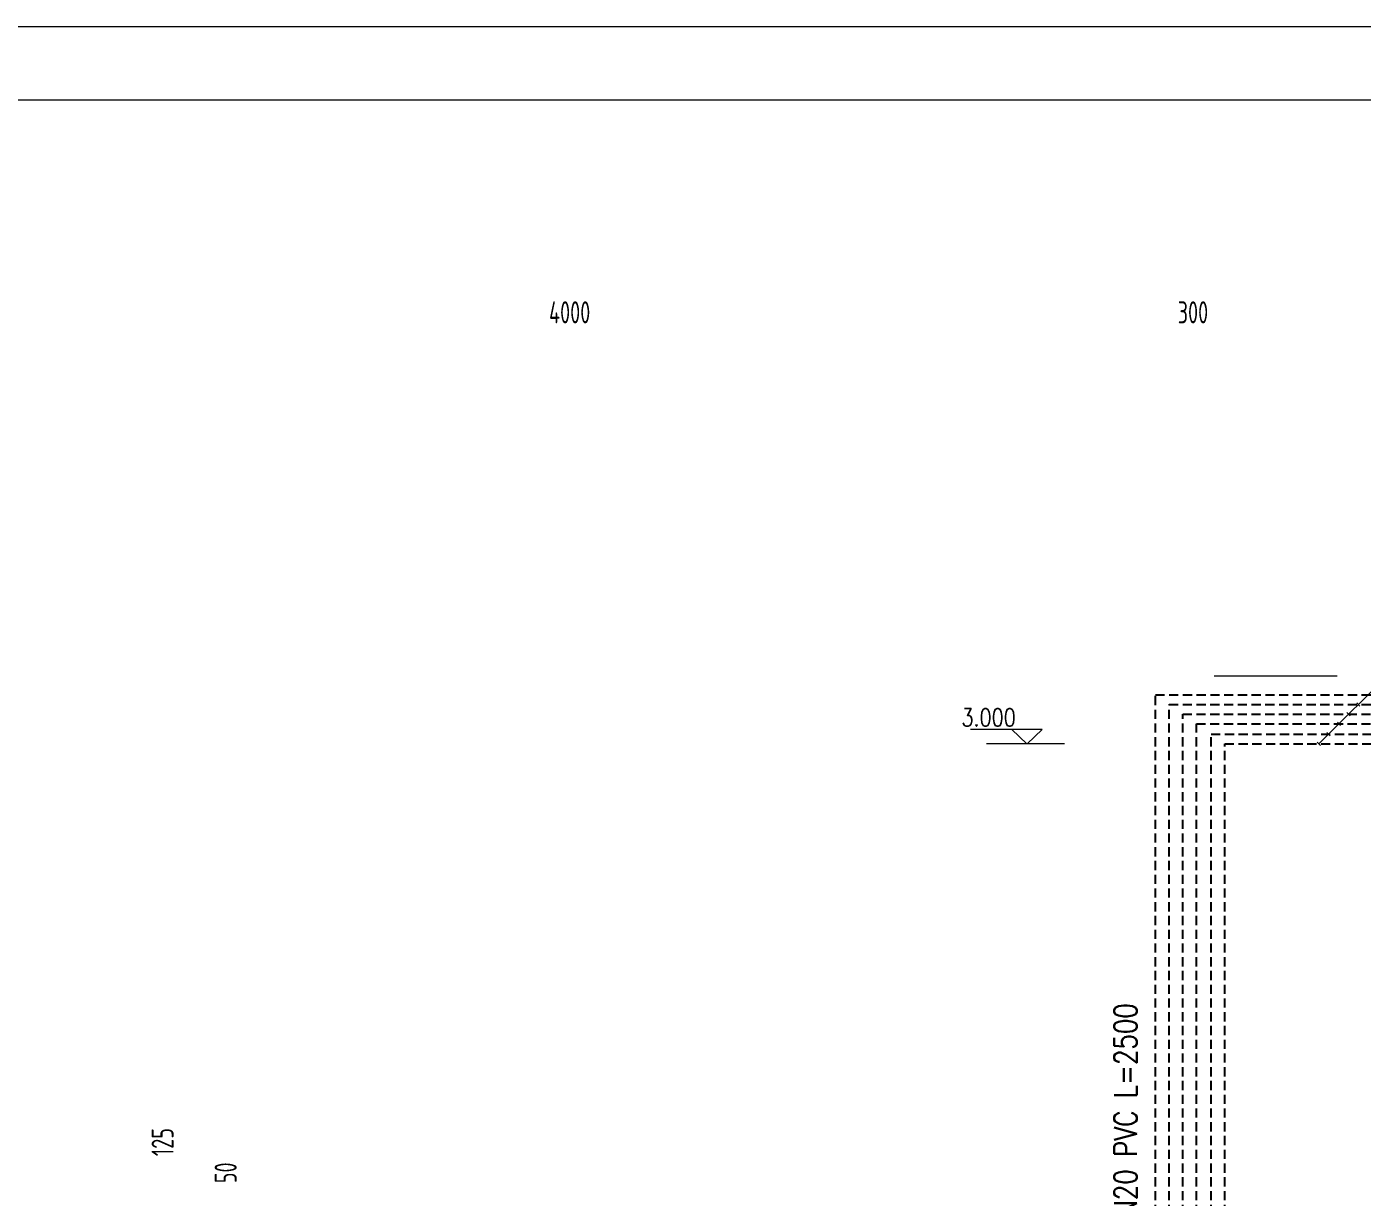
# Model space of a CAD drawing. Extents: x 838828 to 1489448, y 610351 to 848160.
# Drawn here: x 963155 to 981370, y 685924 to 701886 of the extents above; entities that cross this region are included whole.
import ezdxf
from ezdxf.enums import TextEntityAlignment as Align

# ---------------------------------------------------------------- set-up
doc = ezdxf.new("R2010")
doc.units = 0
doc.header["$LTSCALE"] = 1000
doc.header["$MEASUREMENT"] = 0
doc.linetypes.add('HIDDEN2', pattern=[0.1875, 0.125, -0.0625])
doc.layers.get('0').update_dxf_attribs({"linetype": 'CONTINUOUS', "lineweight": 13})
for name, color, linetype, lineweight in [('HATCH', 8, 'CONTINUOUS', 13), ('文字', 7, 'CONTINUOUS', 13), ('标注', 8, 'CONTINUOUS', 13)]:
    doc.layers.add(name, color=color, linetype=linetype, lineweight=lineweight)
doc.layers.add('加药管道', color=1, linetype='HIDDEN2')
doc.styles.get("Standard").update_dxf_attribs({"font": 'ROMANS.SHX', "width": 1.2, "bigfont": 'gbcbig.shx'})
doc.styles.add('TSSD_DIMENSION', font='tssdeng.shx', dxfattribs={"width": 0.7, "bigfont": 'tssdchn.shx'})

msp = doc.modelspace()

# ---------------------------------------------------------------- linework, layer by layer
at = {"linetype": 'Continuous'}
for p, q in [((1011826, 701886), (952426, 701886)), ((1010826, 700886), (954926, 700886))]:
    msp.add_line(p, q, dxfattribs=at)
at = {"layer": 'HATCH'}
for p, q in [((980778, 692107), (984929, 696258)), ((979350, 693034), (980428, 693034)), ((980428, 693034), (981028, 693034)), ((981161, 692534), (981205, 692490)), ((981293, 692666), (981337, 692622)), ((981030, 692402), (981074, 692358)), ((980888, 692261), (980932, 692216)), ((977308, 692107), (976244, 692107)), ((980756, 692129), (980800, 692085))]:
    msp.add_line(p, q, dxfattribs=at)
at = {"layer": '加药管道'}
for p, q in [((978548, 683260), (978548, 692776)), ((978548, 692776), (986292, 692776)), ((978734, 683260), (978734, 692644)), ((978734, 692644), (986292, 692644)), ((978921, 683260), (978921, 692512)), ((978921, 692512), (986292, 692512)), ((979107, 683260), (979107, 692380)), ((979107, 692380), (986292, 692380)), ((979308, 683260), (979308, 692239)), ((979308, 692239), (986292, 692239)), ((979494, 683260), (979494, 692107)), ((979494, 692107), (986292, 692107))]:
    msp.add_line(p, q, dxfattribs=at)
at = {"layer": '文字'}
for p, q in [((977005, 692301), (976028, 692301)), ((976589, 692301), (976795, 692107)), ((977005, 692301), (976799, 692107))]:
    msp.add_line(p, q, dxfattribs=at)

# ---------------------------------------------------------------- texts
at = {"linetype": 'ByBlock', "ltscale": 200, "width": 0.8}
msp.add_text('3.000', height=240, dxfattribs=at).set_placement((975903, 692467), align=Align.MIDDLE_LEFT)
msp.add_text('DN20 PVC L=2500', height=307.2, rotation=90, dxfattribs=at).set_placement((978294, 685432))
at = {"layer": '标注', "color": 7, "ltscale": 0.001, "char_height": 300, "attachment_point": 5, "style": 'TSSD_DIMENSION'}
for s, insert in [('\\A1;4000', (970560, 697991)), ('\\A1;300', (979060, 697991))]:
    msp.add_mtext(s, dxfattribs=dict(at, insert=insert))
at = {"layer": '标注', "color": 7, "ltscale": 0.001, "char_height": 300, "attachment_point": 5, "rotation": 90, "style": 'TSSD_DIMENSION'}
for s, insert in [('\\A1;125', (965008, 686677)), ('\\A1;50', (965869, 686258))]:
    msp.add_mtext(s, dxfattribs=dict(at, insert=insert))

doc.saveas('drawing.dxf')
